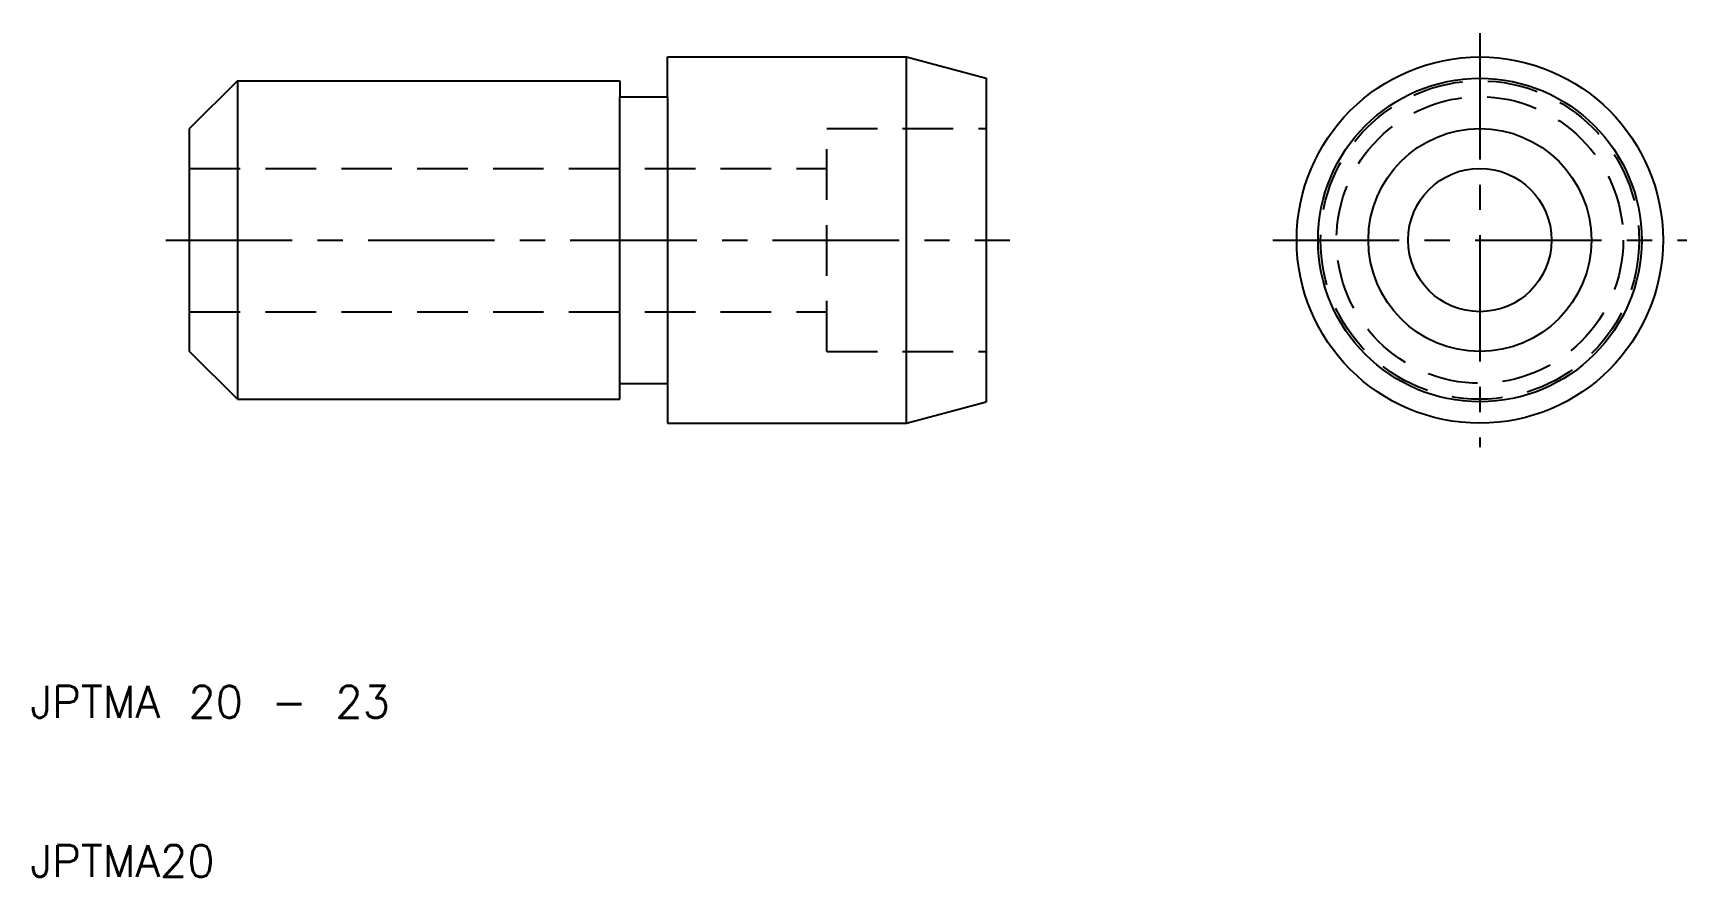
# Model space of a CAD drawing. Extents: x 10 to 114, y 10 to 63.
import ezdxf

# ---------------------------------------------------------------- set-up
doc = ezdxf.new("R2010")
doc.units = 0
doc.header["$LTSCALE"] = 0.25
doc.linetypes.add('CENTER', pattern=[50.8, 31.75, -6.35, 6.35, -6.35])
doc.linetypes.add('DASHED', pattern=[19.05, 12.7, -6.35])
doc.layers.get('0').update_dxf_attribs({"linetype": 'CONTINUOUS'})
doc.layers.add('CENTER', color=1, linetype='CENTER')
doc.styles.get("Standard").update_dxf_attribs({"font": 'txt.shx', "bigfont": 'extfont.shx'})

msp = doc.modelspace()

# ---------------------------------------------------------------- linework, layer by layer
for p, q in [((50, 61.5), (65, 61.5)), ((50, 59), (50, 61.5)), ((65, 38.5), (65, 61.5)), ((65, 61.5), (70, 60.16)), ((23, 60), (20, 57)), ((23, 60), (23, 40)), ((23, 60), (47, 60)), ((47, 60), (47, 59)), ((70, 60.16), (70, 39.84)), ((47, 41), (47, 59)), ((47, 59), (50, 59)), ((50, 59), (50, 41)), ((20, 43), (20, 57)), ((23, 40), (20, 43)), ((47, 40), (47, 41)), ((47, 41), (50, 41)), ((50, 41), (50, 38.5)), ((23, 40), (47, 40)), ((65, 38.5), (70, 39.84)), ((50, 38.5), (65, 38.5))]:
    msp.add_line(p, q)
at = {"color": 3, "linetype": 'DASHED'}
for p, q in [((60, 43), (60, 57)), ((60, 57), (70, 57)), ((20, 54.5), (60, 54.5)), ((20, 45.5), (60, 45.5)), ((60, 43), (70, 43))]:
    msp.add_line(p, q, dxfattribs=at)
for radius in [11.5, 10.16, 7, 4.5]:
    msp.add_circle((101, 50), radius)
for radius in [10, 9]:
    msp.add_circle((101, 50), radius, dxfattribs=at)
at = {"layer": 'CENTER', "color": 1, "linetype": 'CENTER'}
for p, q in [((101, 63), (101, 37)), ((18.5, 50), (71.5, 50)), ((88, 50), (114, 50))]:
    msp.add_line(p, q, dxfattribs=at)

# ---------------------------------------------------------------- texts
for s, p in [('JPTMA 20 - 23', (10, 20)), ('JPTMA20', (10, 10))]:
    msp.add_text(s, height=2).set_placement(p)

doc.saveas('drawing.dxf')
